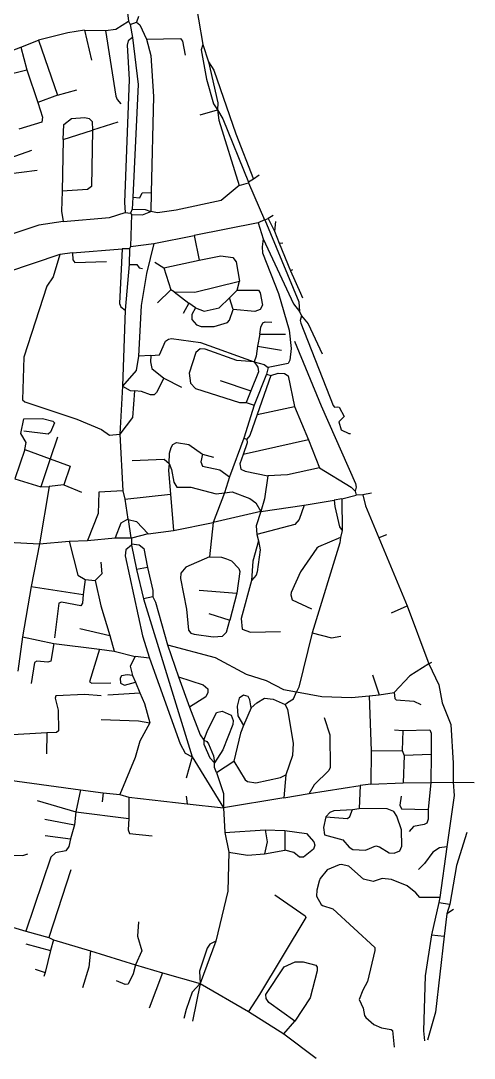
# Model space of a CAD drawing. Header units: inches. Extents: x 13511317 to 13515666, y 3660035 to 3665653.
# Drawn here: x 13514625 to 13515666, y 3660035 to 3662413 of the extents above; entities that cross this region are included whole.
import ezdxf

# ---------------------------------------------------------------- set-up
doc = ezdxf.new("R2010")
doc.units = ezdxf.units.IN
doc.header["$MEASUREMENT"] = 0

msp = doc.modelspace()

# ---------------------------------------------------------------- linework, layer by layer
for points in [[(13515023.5, 3662474.9), (13515043.2, 3662358.1)], [(13514867.7, 3662449.1), (13514872.7, 3662412.1)], [(13514820, 3662390.5), (13514843.4, 3662393.8), (13514872.7, 3662412.1)], [(13514872.7, 3662412.1), (13514876.7, 3662404.1)], [(13514876.7, 3662404.1), (13514890.7, 3662409.6)], [(13514876.7, 3662404.1), (13514881.7, 3662374.6)], [(13514895.7, 3662422.6), (13514890.7, 3662409.6)], [(13514890.7, 3662409.6), (13514898.9, 3662403), (13514914.2, 3662370.7)], [(13514771.7, 3662390.8), (13514733.2, 3662385.1), (13514665.7, 3662367.9)], [(13514771.7, 3662390.8), (13514787.7, 3662322.1)], [(13514771.7, 3662390.8), (13514820, 3662390.5)], [(13514820, 3662390.5), (13514843.5, 3662240.1), (13514846.2, 3662232.1), (13514855.2, 3662222.6)], [(13514625.9, 3662351.8), (13514665.7, 3662367.9)], [(13514665.7, 3662367.9), (13514709.5, 3662242.2)], [(13514881.7, 3662374.6), (13514872, 3662366.9), (13514869.1, 3662357), (13514874.2, 3662278.4), (13514863.2, 3661996.5), (13514864.7, 3661973.1)], [(13514881.7, 3662374.6), (13514894.7, 3662266.3), (13514882.7, 3662008.1)], [(13514914.2, 3662370.7), (13514991.5, 3662371.7), (13514996.6, 3662366), (13515002.7, 3662333.6)], [(13514914.2, 3662370.7), (13514923.6, 3662332.9), (13514929.6, 3662239.5), (13514924.6, 3662019)], [(13515043.2, 3662358.1), (13515039.1, 3662345.9), (13515051.3, 3662278.8), (13515067.9, 3662222.2), (13515076.6, 3662208.7)], [(13515043.2, 3662358.1), (13515056.1, 3662318.8)], [(13514572.7, 3662332.6), (13514625.9, 3662351.8)], [(13514625.9, 3662351.8), (13514639.6, 3662300.5)], [(13515056.1, 3662318.8), (13515068.2, 3662299.1), (13515119, 3662153.7), (13515159.2, 3662049.6)], [(13515056.1, 3662318.8), (13515077.2, 3662224.7), (13515076.6, 3662208.7)], [(13514586.4, 3662287.6), (13514639.6, 3662300.5)], [(13514639.6, 3662300.5), (13514664.5, 3662225.1)], [(13514709.5, 3662242.2), (13514664.5, 3662225.1)], [(13514709.5, 3662242.2), (13514753.7, 3662254.1)], [(13514664.5, 3662225.1), (13514674.9, 3662191.5), (13514673.5, 3662180.1), (13514621.3, 3662164.3)], [(13514722.5, 3662140.9), (13514724.2, 3662174.8), (13514742.1, 3662188.5), (13514772.4, 3662190.7), (13514782.2, 3662189), (13514789.2, 3662181.5), (13514789.6, 3662162.1)], [(13515036.7, 3662197.1), (13515076.6, 3662208.7)], [(13515076.6, 3662208.7), (13515089.1, 3662187.6), (13515148.2, 3662042.6)], [(13515076.6, 3662208.7), (13515079.4, 3662184.7), (13515126.7, 3662035.1)], [(13514847.7, 3662180.1), (13514789.6, 3662162.1)], [(13514789.6, 3662162.1), (13514787.3, 3662033.2), (13514778.2, 3662025.7), (13514720.2, 3662022.1)], [(13514722.5, 3662140.9), (13514789.6, 3662162.1)], [(13514722.5, 3662140.9), (13514720.2, 3662022.1)], [(13514576.8, 3662090.3), (13514650.7, 3662116.1)], [(13514591.3, 3662061), (13514662.7, 3662070.1)], [(13515159.2, 3662049.6), (13515148.2, 3662042.6)], [(13515172, 3662058.5), (13515159.2, 3662049.6)], [(13515126.7, 3662035.1), (13515085.2, 3662000.9), (13514982.1, 3661978.4), (13514939, 3661972.2), (13514923.7, 3661975.4)], [(13515126.7, 3662035.1), (13515147.7, 3662041.6)], [(13515148.2, 3662042.6), (13515147.7, 3662041.6)], [(13515147.7, 3662041.6), (13515184.7, 3661956.6)], [(13514720.2, 3662022.1), (13514719.2, 3661976.2), (13514722.9, 3661952.4)], [(13514882.7, 3662008.1), (13514880.7, 3661980.6)], [(13514882.7, 3662008.1), (13514898.9, 3662006.9), (13514904.2, 3662018), (13514924.6, 3662019)], [(13514924.6, 3662019), (13514923.7, 3661975.4)], [(13514880.7, 3661980.6), (13514877.2, 3661972.1)], [(13514880.7, 3661980.6), (13514911.1, 3661980.5), (13514923.7, 3661975.4)], [(13514722.9, 3661952.4), (13514666.8, 3661943.9), (13514567.3, 3661911.1)], [(13514722.9, 3661952.4), (13514828.6, 3661962.1), (13514864.7, 3661973.1)], [(13514864.7, 3661973.1), (13514877.2, 3661972.1)], [(13514877.2, 3661972.1), (13514879.2, 3661968.6)], [(13514879.2, 3661968.6), (13514877.2, 3661895.6)], [(13514879.2, 3661968.6), (13514905, 3661968.3), (13514923.7, 3661975.4)], [(13515184.7, 3661956.6), (13515170.2, 3661949.6)], [(13515184.7, 3661956.6), (13515185.2, 3661956.1)], [(13515185.2, 3661956.1), (13515193.2, 3661959.6)], [(13515185.2, 3661956.1), (13515263.6, 3661768.7), (13515265.2, 3661746.6)], [(13515204.8, 3661966.2), (13515193.2, 3661959.6)], [(13515193.2, 3661959.6), (13515207.3, 3661930.6)], [(13515209.7, 3661952.3), (13515207.3, 3661930.6)], [(13515170.2, 3661949.6), (13515022.9, 3661920.4)], [(13515170.2, 3661949.6), (13515181.7, 3661913.3)], [(13515207.3, 3661930.6), (13515218.2, 3661902.7)], [(13514930.9, 3661902.1), (13515022.9, 3661920.4)], [(13515022.9, 3661920.4), (13515034.5, 3661863.8)], [(13515181.7, 3661913.3), (13515179, 3661894.9), (13515180.3, 3661880.7), (13515217, 3661787.6), (13515241, 3661703.5), (13515245.6, 3661661.3), (13515242.3, 3661634.7), (13515238.8, 3661627.1), (13515193.2, 3661618.1)], [(13515181.7, 3661913.3), (13515250.8, 3661763.6), (13515265.2, 3661746.6)], [(13514744.1, 3661881), (13514714.7, 3661877.3)], [(13514744.1, 3661881), (13514857.7, 3661890.1)], [(13514744.1, 3661881), (13514744.9, 3661864.6), (13514749.6, 3661858.9), (13514821.7, 3661860.6)], [(13514857.7, 3661890.1), (13514852, 3661764.5), (13514854.8, 3661757.2), (13514864.7, 3661749.1)], [(13514874.7, 3661890.1), (13514857.7, 3661890.1)], [(13514874.7, 3661890.1), (13514873.7, 3661854.1)], [(13514877.2, 3661895.6), (13514874.7, 3661890.1)], [(13514877.2, 3661895.6), (13514930.9, 3661902.1)], [(13514930.9, 3661902.1), (13514913.9, 3661833.5), (13514901.3, 3661760.3), (13514895.2, 3661643.9)], [(13515218.2, 3661902.7), (13515226.8, 3661904.1)], [(13515218.2, 3661902.7), (13515244.2, 3661839.3)], [(13514714.7, 3661877.3), (13514592.9, 3661835.7), (13514358.6, 3661710.7)], [(13514714.7, 3661877.3), (13514699.9, 3661825.8), (13514685.2, 3661804.1), (13514632.4, 3661641.5), (13514629.1, 3661544), (13514634.7, 3661539.5), (13514754.1, 3661500), (13514810.5, 3661475.8), (13514829.1, 3661463.3), (13514852.5, 3661464.9)], [(13514932.7, 3661859.6), (13514953.8, 3661846.8)], [(13514953.8, 3661846.8), (13515034.5, 3661863.8)], [(13515034.5, 3661863.8), (13515084.3, 3661873.9), (13515112.1, 3661870.4), (13515119.9, 3661860.5), (13515127.4, 3661815.6)], [(13514873.7, 3661854.1), (13514864.7, 3661749.1)], [(13514873.7, 3661854.1), (13514891.5, 3661853.8), (13514897.3, 3661846.5), (13514904.7, 3661845.1)], [(13514953.8, 3661846.8), (13514969.6, 3661796.2)], [(13515249, 3661841.6), (13515244.2, 3661839.3)], [(13515244.2, 3661839.3), (13515266.8, 3661788.4)], [(13514977.6, 3661791.6), (13515025, 3661791), (13515127.4, 3661815.6)], [(13515122, 3661795), (13515127.4, 3661815.6)], [(13514969.6, 3661796.2), (13514938.7, 3661766.6)], [(13514977.6, 3661791.6), (13514969.6, 3661796.2)], [(13514977.6, 3661791.6), (13515010.6, 3661765.5)], [(13515122, 3661795), (13515104.6, 3661777.5)], [(13515122, 3661795), (13515170.7, 3661795.4), (13515174.6, 3661789), (13515179.9, 3661760.6), (13515174.4, 3661751), (13515162, 3661746.4), (13515112.7, 3661751.1)], [(13515266.8, 3661788.4), (13515267.7, 3661788.8)], [(13515266.8, 3661788.4), (13515271.7, 3661777.6)], [(13515010.6, 3661765.5), (13514997.7, 3661742.1)], [(13515026, 3661754.7), (13515010.6, 3661765.5)], [(13515026, 3661754.7), (13515046.2, 3661747.1), (13515080.6, 3661754.6), (13515104.6, 3661777.5)], [(13515112.7, 3661751.1), (13515104.6, 3661777.5)], [(13514864.7, 3661749.1), (13514858.4, 3661575.2)], [(13515026, 3661754.7), (13515018.2, 3661739.6), (13515018.2, 3661727.7), (13515028.2, 3661715.7), (13515039.3, 3661712.1), (13515068.7, 3661712.1), (13515099.9, 3661720.9), (13515104.2, 3661726.2), (13515112.7, 3661751.1)], [(13515265.2, 3661746.6), (13515269.7, 3661736.1)], [(13515173.9, 3661694.8), (13515176.2, 3661710.6), (13515180.8, 3661720.5), (13515186.3, 3661722.7), (13515201.7, 3661721.6)], [(13515269.7, 3661736.1), (13515266.6, 3661725.6), (13515267.7, 3661719.7), (13515342.3, 3661530.7), (13515345.4, 3661527.3), (13515353.1, 3661528.1), (13515356, 3661526.9), (13515367.2, 3661505.6)], [(13515269.7, 3661736.1), (13515284.7, 3661718.1), (13515317.1, 3661649.6)], [(13515173.9, 3661694.8), (13515168.7, 3661667.3)], [(13515173.9, 3661694.8), (13515232.7, 3661694.6)], [(13514923.6, 3661645.5), (13514943.8, 3661647.2), (13514957.5, 3661678.1), (13514964.1, 3661683.3), (13514971.2, 3661684.5), (13515038.1, 3661675.6), (13515161, 3661630.9)], [(13515168.7, 3661667.3), (13515165.7, 3661643.8), (13515161, 3661630.9)], [(13515168.7, 3661667.3), (13515223.7, 3661657.6)], [(13515253.7, 3661678.1), (13515314.8, 3661530.2), (13515393, 3661352.4), (13515394.9, 3661343.6), (13515392.2, 3661334.6)], [(13514895.2, 3661643.9), (13514889.8, 3661611), (13514858.4, 3661575.2)], [(13514923.6, 3661645.5), (13514895.2, 3661643.9)], [(13514923.6, 3661645.5), (13514922.8, 3661631), (13514925.7, 3661615.9), (13514953.5, 3661593.7)], [(13515161, 3661630.9), (13515120.7, 3661634.3), (13515048.5, 3661659.8), (13515036.7, 3661660.5), (13515026.8, 3661652.5), (13515012, 3661605), (13515014.5, 3661581.8), (13515026.2, 3661570.1), (13515127.3, 3661537.8), (13515142.7, 3661538.1)], [(13515161, 3661630.9), (13515169.3, 3661619), (13515170.8, 3661608.2), (13515153.1, 3661564.6)], [(13515161, 3661630.9), (13515183.6, 3661625), (13515193.2, 3661618.1)], [(13515189.2, 3661603.1), (13515161.2, 3661532.1)], [(13515199.2, 3661599.6), (13515167.8, 3661510.1)], [(13515193.2, 3661618.1), (13515189.2, 3661603.1)], [(13515189.2, 3661603.1), (13515199.2, 3661599.6)], [(13515199.2, 3661599.6), (13515215.6, 3661605.4), (13515230.5, 3661604.2), (13515238.6, 3661599), (13515253.3, 3661528.4)], [(13514858.4, 3661575.2), (13514852.5, 3661464.9)], [(13514858.4, 3661575.2), (13514876.1, 3661565.2), (13514886.5, 3661564.5)], [(13514953.5, 3661593.7), (13514936.7, 3661560.6), (13514931.8, 3661555.2), (13514922.7, 3661555.1), (13514902, 3661563.4), (13514886.5, 3661564.5)], [(13514953.5, 3661593.7), (13514994.2, 3661572.6)], [(13515082.7, 3661588.1), (13515153.1, 3661564.6)], [(13514886.5, 3661564.5), (13514881.6, 3661503.7), (13514852.5, 3661464.9)], [(13515153.1, 3661564.6), (13515142.7, 3661538.1)], [(13515161.2, 3661532.1), (13515137.2, 3661456.1)], [(13515142.7, 3661538.1), (13515161.2, 3661532.1)], [(13515167.8, 3661510.1), (13515253.3, 3661528.4)], [(13515253.3, 3661528.4), (13515285.6, 3661452.1)], [(13514634.6, 3661430.5), (13514637.9, 3661445.9), (13514625.4, 3661466.8), (13514632.7, 3661500.5), (13514675.2, 3661501.4), (13514698.7, 3661494.8), (13514703, 3661491), (13514693.6, 3661470.2), (13514688.3, 3661465.3), (13514632.7, 3661472.1)], [(13515167.8, 3661510.1), (13515150.8, 3661462.1), (13515144.2, 3661454.1)], [(13515367.2, 3661505.6), (13515355, 3661493.9), (13515360.4, 3661475.5), (13515377.9, 3661466.7), (13515382, 3661466.8)], [(13515368.1, 3661506.1), (13515367.2, 3661505.6)], [(13514709.7, 3661458.6), (13514692.5, 3661409)], [(13514852.5, 3661464.9), (13514859.7, 3661335.6)], [(13515137.2, 3661456.1), (13515104.3, 3661367.2)], [(13515144.2, 3661454.1), (13515144.8, 3661445.2), (13515135.7, 3661418.3)], [(13515137.2, 3661456.1), (13515144.2, 3661454.1)], [(13514634.6, 3661430.5), (13514612.1, 3661363.2)], [(13514634.6, 3661430.5), (13514692.5, 3661409)], [(13514965.9, 3661398.4), (13514966.6, 3661421.7), (13514970.2, 3661434.6), (13514974.3, 3661441.4), (13514982.7, 3661446), (13515011.2, 3661441.7), (13515042.2, 3661419.2)], [(13515285.6, 3661452.1), (13515135.7, 3661418.3)], [(13515285.6, 3661452.1), (13515310.5, 3661388.4)], [(13514692.5, 3661409), (13514671.1, 3661344.5)], [(13514692.5, 3661409), (13514738.7, 3661391.7), (13514724.3, 3661348.9)], [(13514880.7, 3661404.6), (13514954.5, 3661407.9), (13514965.9, 3661398.4)], [(13515042.2, 3661419.2), (13515038.5, 3661401.8), (13515042.3, 3661392.1), (13515082.1, 3661383.3), (13515104.3, 3661367.2)], [(13515042.2, 3661419.2), (13515067.7, 3661412.6)], [(13515135.7, 3661418.3), (13515127.8, 3661397), (13515130.6, 3661385.3), (13515140.1, 3661380.4), (13515192.4, 3661370)], [(13514965.9, 3661398.4), (13514964.5, 3661381.7), (13514969.1, 3661328.1)], [(13514965.9, 3661398.4), (13514971.3, 3661384), (13514976.2, 3661355.2), (13514983.4, 3661344), (13515015.2, 3661344), (13515074, 3661328.3), (13515092.4, 3661330.9)], [(13515310.5, 3661388.4), (13515237.1, 3661371.8), (13515192.4, 3661370)], [(13515310.5, 3661388.4), (13515383.1, 3661343.6), (13515392.2, 3661334.6)], [(13514612.1, 3661363.2), (13514671.1, 3661344.5)], [(13515104.3, 3661367.2), (13515092.4, 3661330.9)], [(13515192.4, 3661370), (13515184.2, 3661316.8), (13515176.1, 3661288)], [(13514690.9, 3661345.5), (13514668.2, 3661213.9)], [(13514671.1, 3661344.5), (13514690.9, 3661345.5)], [(13514724.3, 3661348.9), (13514690.9, 3661345.5)], [(13514724.3, 3661348.9), (13514764.7, 3661332.1)], [(13514859.7, 3661335.6), (13514804.8, 3661332.4), (13514802.9, 3661283.7), (13514778.8, 3661221.8)], [(13514859.7, 3661335.6), (13514864.2, 3661316.1)], [(13515392.2, 3661334.6), (13515395.2, 3661325.6)], [(13514864.2, 3661316.1), (13514969.1, 3661328.1)], [(13514864.2, 3661316.1), (13514871.2, 3661270.6)], [(13514969.1, 3661328.1), (13514975.9, 3661244.5)], [(13515092.4, 3661330.9), (13515066.9, 3661262.7)], [(13515092.4, 3661330.9), (13515110.6, 3661332.9), (13515151.1, 3661318.1), (13515165, 3661308.2), (13515176.1, 3661288)], [(13515275.8, 3661302.3), (13515344.7, 3661314.1)], [(13515362.2, 3661317.1), (13515344.7, 3661314.1)], [(13515344.7, 3661314.1), (13515345.6, 3661299.6), (13515357, 3661252.9), (13515362.7, 3661244.6)], [(13515362.2, 3661317.1), (13515395.2, 3661325.6)], [(13515362.2, 3661317.1), (13515362.7, 3661244.6)], [(13515410.2, 3661326.1), (13515395.2, 3661325.6)], [(13515430.4, 3661330.3), (13515410.2, 3661326.1)], [(13515410.2, 3661326.1), (13515415.9, 3661300.7), (13515446.6, 3661227.7)], [(13515176.1, 3661288), (13515066.9, 3661262.7)], [(13515176.1, 3661288), (13515165.1, 3661255.4), (13515166.9, 3661235.2)], [(13515275.8, 3661302.3), (13515264.2, 3661269.9), (13515254.5, 3661258.2), (13515166.9, 3661235.2)], [(13515176.1, 3661288), (13515275.8, 3661302.3)], [(13514871.2, 3661270.6), (13514855.3, 3661261.2), (13514842.2, 3661227.6)], [(13514871.2, 3661270.6), (13514871.7, 3661269.6)], [(13514871.7, 3661269.6), (13514878.2, 3661227.6)], [(13514871.7, 3661269.6), (13514891.1, 3661264.9), (13514917.7, 3661236.6)], [(13514975.9, 3661244.5), (13515066.9, 3661262.7)], [(13515066.9, 3661262.7), (13515058.6, 3661184)], [(13514917.7, 3661236.6), (13514975.9, 3661244.5)], [(13515362.7, 3661244.6), (13515358.7, 3661228.6)], [(13514596.7, 3661218.1), (13514668.2, 3661213.9)], [(13514668.2, 3661213.9), (13514736.2, 3661219.7)], [(13514736.2, 3661219.7), (13514778.8, 3661221.8)], [(13514736.2, 3661219.7), (13514756, 3661142.4), (13514773.2, 3661131.9)], [(13514778.8, 3661221.8), (13514842.2, 3661227.6)], [(13514842.2, 3661227.6), (13514878.2, 3661227.6)], [(13514878.2, 3661227.6), (13514879.2, 3661226.6)], [(13514917.7, 3661236.6), (13514879.2, 3661226.6)], [(13514879.2, 3661226.6), (13514879.7, 3661213.6)], [(13515170.7, 3661220.9), (13515174.6, 3661200.2), (13515167.4, 3661150.1), (13515165.2, 3661142.4), (13515154.9, 3661130.1)], [(13515170.7, 3661220.9), (13515158, 3661174.5), (13515154.9, 3661130.1)], [(13515166.9, 3661235.2), (13515170.7, 3661220.9)], [(13515358.7, 3661228.6), (13515308.4, 3661206.9), (13515304.5, 3661203.9), (13515267.4, 3661149.5), (13515245.8, 3661102.3), (13515245.3, 3661096.7), (13515248.1, 3661085.7), (13515292.7, 3661065.1)], [(13515358.7, 3661228.6), (13515357.6, 3661216.2), (13515293.9, 3661010.3)], [(13515464.5, 3661234.3), (13515446.6, 3661227.7)], [(13515446.6, 3661227.7), (13515511.5, 3661071.9)], [(13514668.2, 3661213.9), (13514649.5, 3661116.5)], [(13514879.7, 3661211.1), (13514866.5, 3661200.5), (13514864.9, 3661186.7), (13514905, 3661002.8), (13514920.9, 3660952.1)], [(13514879.7, 3661213.6), (13514879.7, 3661211.1)], [(13514879.7, 3661213.6), (13514897.1, 3661211.5), (13514907.7, 3661203.1), (13514916.2, 3661159.6)], [(13514879.7, 3661211.1), (13514891.2, 3661155.1)], [(13514808.7, 3661171.6), (13514811.2, 3661145.4), (13514796.4, 3661129.6)], [(13515058.6, 3661184), (13515004.2, 3661160.6), (13514992.3, 3661146.9), (13514991.5, 3661134.7), (13515005.4, 3661064), (13515010.3, 3661016.4), (13515015.6, 3661009.4), (13515023.3, 3661006.8), (13515067, 3661000.7), (13515088.5, 3661002.7), (13515097.5, 3661011.7), (13515104.8, 3661038.7)], [(13515058.6, 3661184), (13515086.2, 3661183.5), (13515097.6, 3661179.9), (13515108.9, 3661174.6), (13515125.5, 3661157.6), (13515127.8, 3661150.7), (13515121.2, 3661101)], [(13514916.2, 3661159.6), (13514891.2, 3661155.1)], [(13514891.2, 3661155.1), (13514907.2, 3661087.6)], [(13514916.2, 3661159.6), (13514928, 3661106.6), (13514928.7, 3661092.6)], [(13514773.2, 3661131.9), (13514768.3, 3661097.7)], [(13514773.2, 3661131.9), (13514796.4, 3661129.6)], [(13514796.4, 3661129.6), (13514809.1, 3661072.1), (13514829.5, 3661003.5)], [(13515154.9, 3661130.1), (13515131.3, 3661043.1), (13515133.4, 3661018), (13515152.2, 3661011.7), (13515221.6, 3661012.9)], [(13514649.5, 3661116.5), (13514629.6, 3661000.9)], [(13514649.5, 3661116.5), (13514768.3, 3661097.7)], [(13514768.3, 3661097.7), (13514767.2, 3661078.3), (13514763.4, 3661072.2), (13514719.2, 3661080.5), (13514712.9, 3661078.2), (13514702.7, 3660998.6)], [(13515034.7, 3661107.6), (13515121.2, 3661101)], [(13515121.2, 3661101), (13515104.8, 3661038.7)], [(13514928.7, 3661092.6), (13514907.2, 3661087.6)], [(13514907.2, 3661087.6), (13515018.3, 3660726.1)], [(13514928.7, 3661092.6), (13514934.5, 3661080), (13514962.3, 3660982.4)], [(13515056.7, 3661054.1), (13515104.8, 3661038.7)], [(13515476.3, 3661055.9), (13515511.5, 3661071.9)], [(13515511.5, 3661071.9), (13515561.6, 3660938.8)], [(13514629.6, 3661000.9), (13514618.3, 3660922)], [(13514629.6, 3661000.9), (13514701.6, 3660985.8)], [(13514760.7, 3661020.1), (13514829.5, 3661003.5)], [(13514829.5, 3661003.5), (13514839.7, 3660967.8)], [(13515293.9, 3661010.3), (13515263.6, 3660885.1), (13515257.9, 3660874.7)], [(13515293.9, 3661010.3), (13515338.1, 3660998.8), (13515359.7, 3661002.6)], [(13514701.6, 3660985.8), (13514694.6, 3660945.3), (13514687.1, 3660943.1), (13514662.2, 3660945.2), (13514656.9, 3660941.8), (13514649.2, 3660893.6)], [(13514701.6, 3660985.8), (13514806.2, 3660972.3)], [(13514962.3, 3660982.4), (13515071.1, 3660953.4), (13515142.2, 3660915.6), (13515188.6, 3660900.4), (13515228.2, 3660880.3), (13515257.9, 3660874.7)], [(13514962.3, 3660982.4), (13514987.1, 3660909.4)], [(13514806.2, 3660972.3), (13514783.2, 3660897.5), (13514788.6, 3660894.4), (13514831.7, 3660895.6)], [(13514806.2, 3660972.3), (13514839.7, 3660967.8)], [(13514839.7, 3660967.8), (13514887.7, 3660955.4)], [(13514887.7, 3660955.4), (13514876.5, 3660933.6), (13514881.4, 3660912.3)], [(13514920.9, 3660952.1), (13514887.7, 3660955.4)], [(13514920.9, 3660952.1), (13514991.2, 3660755.3), (13515002.6, 3660734.1), (13515018.3, 3660726.1)], [(13515561.6, 3660938.8), (13515518.1, 3660911.2), (13515481.7, 3660873)], [(13515561.6, 3660938.8), (13515568.1, 3660942.4)], [(13515561.6, 3660938.8), (13515584.4, 3660890.5), (13515591.9, 3660849.4), (13515611.8, 3660800), (13515617.6, 3660711.3), (13515617.3, 3660667.9)], [(13514881.4, 3660912.3), (13514869.7, 3660913.9), (13514856.3, 3660911.3), (13514853.1, 3660905.9), (13514854.3, 3660894.3), (13514863.3, 3660889.7), (13514888.5, 3660896.9)], [(13514881.4, 3660912.3), (13514888.5, 3660896.9)], [(13514987.1, 3660909.4), (13515043.9, 3660890.9), (13515054.2, 3660881.4), (13515054.6, 3660873.6), (13515049.8, 3660863.5), (13515012.4, 3660839.7)], [(13514987.1, 3660909.4), (13515012.4, 3660839.7)], [(13515432.2, 3660913.6), (13515448, 3660868.2)], [(13514888.5, 3660896.9), (13514898.8, 3660872.7)], [(13514809.7, 3660865.6), (13514772.5, 3660868.6), (13514705.9, 3660865.6), (13514704.2, 3660859.9), (13514711.1, 3660832.6), (13514712.2, 3660785.5), (13514707.2, 3660781.5), (13514684.8, 3660781)], [(13514825.2, 3660867.6), (13514898.8, 3660872.7)], [(13514898.8, 3660872.7), (13514909.5, 3660848), (13514921.2, 3660804)], [(13515154.3, 3660838.4), (13515151.1, 3660856.6), (13515147.3, 3660863.7), (13515136.3, 3660866.8), (13515126.7, 3660860.2), (13515121.8, 3660842.1), (13515123.6, 3660820.1), (13515136.6, 3660797.8)], [(13515154.3, 3660838.4), (13515166.8, 3660849.9), (13515184.3, 3660860), (13515204.6, 3660858.1), (13515232.1, 3660845.7)], [(13515232.1, 3660845.7), (13515237.4, 3660850.6), (13515250.8, 3660858.5), (13515257.9, 3660874.7)], [(13515257.9, 3660874.7), (13515316.2, 3660863.7), (13515384.1, 3660861.6), (13515424.3, 3660865.4)], [(13515424.3, 3660865.4), (13515448, 3660868.2)], [(13515424.3, 3660865.4), (13515428.9, 3660739.6)], [(13515448, 3660868.2), (13515481.7, 3660873)], [(13515481.7, 3660873), (13515483.4, 3660859.7), (13515486.7, 3660856.1), (13515527, 3660853.7), (13515543.2, 3660845.6)], [(13515012.4, 3660839.7), (13515036.7, 3660776.2), (13515045.2, 3660763.7)], [(13515154.3, 3660838.4), (13515136.6, 3660797.8)], [(13515232.1, 3660845.7), (13515237.5, 3660834.5), (13515250.6, 3660757.4), (13515248.9, 3660728.7), (13515233.5, 3660684.9)], [(13514809.7, 3660811.6), (13514895.6, 3660808.5), (13514921.2, 3660804)], [(13515045.2, 3660763.7), (13515052.7, 3660784.1), (13515074.8, 3660827.1), (13515087.2, 3660830.4), (13515107.7, 3660821.2), (13515112.7, 3660808.7), (13515111.6, 3660800.2), (13515089, 3660742.2), (13515069.9, 3660712.1)], [(13515321.7, 3660815.6), (13515334.4, 3660776.1), (13515335.5, 3660701.3), (13515331.9, 3660694.8), (13515298.7, 3660661.4), (13515286.8, 3660641.7)], [(13514921.2, 3660804), (13514898.5, 3660761.5), (13514887.9, 3660724.2), (13514852.7, 3660639.6)], [(13515136.6, 3660797.8), (13515129.7, 3660780.1), (13515113.9, 3660715.5)], [(13515482.7, 3660787.6), (13515502.3, 3660786.3)], [(13515502.3, 3660786.3), (13515564.1, 3660787.4), (13515566.8, 3660780.2), (13515566.7, 3660731.1)], [(13514684.8, 3660781), (13514593.1, 3660775.1)], [(13514684.8, 3660781), (13514684.7, 3660732.6)], [(13515045.2, 3660763.7), (13515045.7, 3660754.7), (13515059.4, 3660723.7), (13515069.9, 3660712.1)], [(13515045.2, 3660763.7), (13515052.5, 3660760.8), (13515056, 3660755.7), (13515067.4, 3660728), (13515069.9, 3660712.1)], [(13515502.3, 3660786.3), (13515500.7, 3660740.1)], [(13515428.9, 3660739.6), (13515428.7, 3660663.5)], [(13515428.9, 3660739.6), (13515500.7, 3660740.1)], [(13515500.7, 3660740.1), (13515504.7, 3660728.6)], [(13515018.3, 3660726.1), (13515005.2, 3660676.6)], [(13515018.3, 3660726.1), (13515090.4, 3660609.2)], [(13515074.4, 3660690.2), (13515113.9, 3660715.5)], [(13515113.9, 3660715.5), (13515140.4, 3660672.7), (13515145.2, 3660669.2), (13515164.6, 3660666.5), (13515221.6, 3660678.4), (13515233.5, 3660684.9)], [(13515504.7, 3660728.6), (13515502.7, 3660666.2)], [(13515566.7, 3660731.1), (13515504.7, 3660728.6)], [(13515566.7, 3660731.1), (13515566.4, 3660667.2)], [(13515074.4, 3660690.2), (13515069.5, 3660701.7), (13515069.9, 3660712.1)], [(13514578.2, 3660675.4), (13514762.1, 3660650.4)], [(13515074.4, 3660690.2), (13515090.4, 3660641.8), (13515090.4, 3660609.2)], [(13515233.5, 3660684.9), (13515229.1, 3660632.1)], [(13514762.1, 3660650.4), (13514752, 3660599.8)], [(13514762.1, 3660650.4), (13514814.3, 3660643.6)], [(13515286.8, 3660641.7), (13515404.4, 3660659.8)], [(13515404.4, 3660659.8), (13515401.8, 3660607.3)], [(13515428.7, 3660663.5), (13515404.4, 3660659.8)], [(13515428.7, 3660663.5), (13515502.7, 3660666.2)], [(13515502.7, 3660666.2), (13515566.4, 3660667.2)], [(13515566.4, 3660667.2), (13515560.3, 3660605.1)], [(13515566.4, 3660667.2), (13515617.3, 3660667.9)], [(13515617.3, 3660667.9), (13515619.4, 3660637.1), (13515603.2, 3660519.8)], [(13515617.3, 3660667.9), (13515665.8, 3660666.9)], [(13514662.7, 3660625.6), (13514752, 3660599.8)], [(13514814.3, 3660643.6), (13514812.2, 3660622.6)], [(13514814.3, 3660643.6), (13514852.7, 3660639.6)], [(13514852.7, 3660639.6), (13514873.2, 3660633.6)], [(13514873.2, 3660633.6), (13515006.8, 3660618.4)], [(13514873.2, 3660633.6), (13514873.2, 3660584.1)], [(13515005.2, 3660635.6), (13515006.8, 3660618.4)], [(13515229.1, 3660632.1), (13515090.4, 3660609.2)], [(13515229.1, 3660632.1), (13515286.8, 3660641.7)], [(13515498.2, 3660635.6), (13515494.9, 3660615.3), (13515498.5, 3660606.4), (13515560.3, 3660605.1)], [(13514752, 3660599.8), (13514748.8, 3660569.9)], [(13514752, 3660599.8), (13514873.2, 3660584.1)], [(13515006.8, 3660618.4), (13515090.4, 3660609.2)], [(13515090.4, 3660609.2), (13515093.7, 3660552.6)], [(13515325.1, 3660588.1), (13515320.2, 3660563.6), (13515322.2, 3660546.7), (13515364.4, 3660535.6), (13515379, 3660518.6), (13515387.2, 3660513.2), (13515416.2, 3660511.8), (13515440.1, 3660521.5), (13515448.6, 3660519.4), (13515470.3, 3660505.8), (13515481.7, 3660505.1), (13515494.8, 3660510.1), (13515499.7, 3660521.1), (13515499, 3660558.7), (13515488.2, 3660590.1), (13515481, 3660600.5), (13515466.3, 3660606.6), (13515401.8, 3660607.3)], [(13515325.1, 3660588.1), (13515335.3, 3660598.8), (13515344.7, 3660603), (13515386.7, 3660604.7)], [(13515325.1, 3660588.1), (13515374.6, 3660584.1), (13515380.2, 3660588.7), (13515386.7, 3660604.7)], [(13515386.7, 3660604.7), (13515401.8, 3660607.3)], [(13515560.3, 3660605.1), (13515560.1, 3660583.2), (13515557.2, 3660574), (13515551, 3660570.4), (13515526.5, 3660565.8), (13515516.7, 3660554.6)], [(13514680.7, 3660582.6), (13514748.8, 3660569.9)], [(13514873.2, 3660584.1), (13514872, 3660558.2), (13514874.9, 3660549.7), (13514926.7, 3660544.6)], [(13514748.8, 3660569.9), (13514739.5, 3660538.2)], [(13515093.7, 3660552.6), (13515186.2, 3660558.5)], [(13515093.7, 3660552.6), (13515102.8, 3660507.1)], [(13515186.2, 3660558.5), (13515190.5, 3660531.2), (13515184.4, 3660503.5)], [(13515186.2, 3660558.5), (13515231, 3660557.3)], [(13515231, 3660557.3), (13515281.1, 3660550), (13515297.9, 3660531), (13515300.4, 3660523.1), (13515297.2, 3660513.8), (13515273.9, 3660496.1), (13515264.9, 3660496.2), (13515251.5, 3660506.8), (13515231.3, 3660511.6)], [(13515231, 3660557.3), (13515231.3, 3660511.6)], [(13515648.7, 3660552.7), (13515625.1, 3660476.6), (13515609.9, 3660387.9)], [(13514739.5, 3660538.2), (13514735.6, 3660520.4), (13514728.4, 3660510.2), (13514704.8, 3660505.8), (13514694.1, 3660496.1), (13514637, 3660326.4)], [(13514681.7, 3660545.6), (13514739.5, 3660538.2)], [(13514599.5, 3660500.6), (13514630.1, 3660499.7), (13514641.7, 3660503.1)], [(13515102.8, 3660507.1), (13515100.4, 3660418.2), (13515072.7, 3660303.6)], [(13515102.8, 3660507.1), (13515145.4, 3660500.8), (13515184.4, 3660503.5)], [(13515184.4, 3660503.5), (13515231.3, 3660511.6)], [(13515603.2, 3660519.8), (13515585.7, 3660516.9), (13515571.1, 3660507.3), (13515551.4, 3660481.1), (13515537.7, 3660467.6)], [(13515603.2, 3660519.8), (13515586.6, 3660403.1)], [(13515586.6, 3660403.1), (13515541.3, 3660403.5), (13515532.1, 3660414), (13515511.9, 3660430.5), (13515475.9, 3660444.8), (13515454.4, 3660446.6), (13515433.7, 3660440.2), (13515411.8, 3660445.5), (13515378, 3660475.2), (13515360.6, 3660478.9), (13515355.7, 3660478), (13515328, 3660467.1), (13515312.1, 3660447.3), (13515309.7, 3660440.6), (13515304.3, 3660420), (13515304.2, 3660406.2), (13515314.8, 3660387), (13515317.8, 3660384.8), (13515341.2, 3660377.5), (13515437.8, 3660288.5), (13515437.5, 3660282.2), (13515420.6, 3660211.2), (13515410.1, 3660190.9), (13515401.6, 3660169.7), (13515410.7, 3660149.9), (13515414.2, 3660132.7), (13515417.3, 3660128.5), (13515435.7, 3660112.7), (13515453.2, 3660104.8), (13515474.8, 3660100.9), (13515478, 3660098.9), (13515482.2, 3660060.7)], [(13514740.2, 3660466.6), (13514689.7, 3660311.6)], [(13515208.2, 3660409.6), (13515277.7, 3660361.2), (13515279.2, 3660357.2), (13515173.1, 3660181.3), (13515147.6, 3660142)], [(13515584.7, 3660391.7), (13515567.5, 3660318)], [(13515586.6, 3660403.1), (13515584.7, 3660391.7)], [(13515584.7, 3660391.7), (13515609.9, 3660387.9)], [(13515609.9, 3660387.9), (13515603.1, 3660365.9)], [(13515603.1, 3660365.9), (13515597, 3660314.8)], [(13515618.4, 3660376.1), (13515603.1, 3660365.9)], [(13514591.4, 3660340.3), (13514637, 3660326.4)], [(13514895.2, 3660347.6), (13514892.9, 3660314.7), (13514903.1, 3660281.2), (13514888.3, 3660249.4)], [(13514637, 3660326.4), (13514689.7, 3660311.6)], [(13514689.7, 3660311.6), (13514700.2, 3660306.1)], [(13515567.5, 3660318), (13515552.8, 3660223.9), (13515549.4, 3660097.7), (13515551.6, 3660075.1)], [(13515597, 3660314.8), (13515576.5, 3660140.6), (13515558.2, 3660076.4)], [(13515567.5, 3660318), (13515597, 3660314.8)], [(13514636.7, 3660297.1), (13514693.7, 3660281.6)], [(13514700.2, 3660306.1), (13514693.7, 3660281.6)], [(13514700.2, 3660306.1), (13514785.5, 3660281.2)], [(13515072.7, 3660303.6), (13515058.8, 3660296.7), (13515052.7, 3660287.5), (13515035.3, 3660234.6), (13515037, 3660206.2)], [(13515072.7, 3660303.6), (13515037, 3660206.2)], [(13514693.7, 3660281.6), (13514681, 3660231.7)], [(13514785.5, 3660281.2), (13514781.2, 3660243.6), (13514766.8, 3660196.2)], [(13514785.5, 3660281.2), (13514888.3, 3660249.4)], [(13514888.3, 3660249.4), (13514883.5, 3660228.7), (13514871.9, 3660204.9), (13514864.6, 3660204), (13514844.8, 3660212.2)], [(13514888.3, 3660249.4), (13514950.3, 3660231)], [(13515253.8, 3660120.2), (13515194.2, 3660163), (13515188.4, 3660171.7), (13515187.7, 3660181.2), (13515229.5, 3660244.7), (13515255.2, 3660256.1), (13515273.5, 3660256.3), (13515302.5, 3660248.1), (13515305.3, 3660243.9), (13515305.1, 3660235.7), (13515289.1, 3660173.6), (13515253.8, 3660120.2)], [(13514658.7, 3660239.1), (13514681, 3660231.7)], [(13514681, 3660231.7), (13514678.3, 3660222.7)], [(13514950.3, 3660231), (13514920.1, 3660150.1)], [(13514950.3, 3660231), (13515037, 3660206.2)], [(13515037, 3660206.2), (13515018.6, 3660186.3), (13515004.9, 3660147), (13514999.1, 3660126.3)], [(13515037, 3660206.2), (13515019.5, 3660120.2)], [(13515037, 3660206.2), (13515147.6, 3660142)], [(13515147.6, 3660142), (13515229.2, 3660091.3)], [(13515229.2, 3660091.3), (13515253.8, 3660120.2)], [(13515229.2, 3660091.3), (13515303, 3660035)]]:
    msp.add_lwpolyline(points)

doc.saveas('drawing.dxf')
